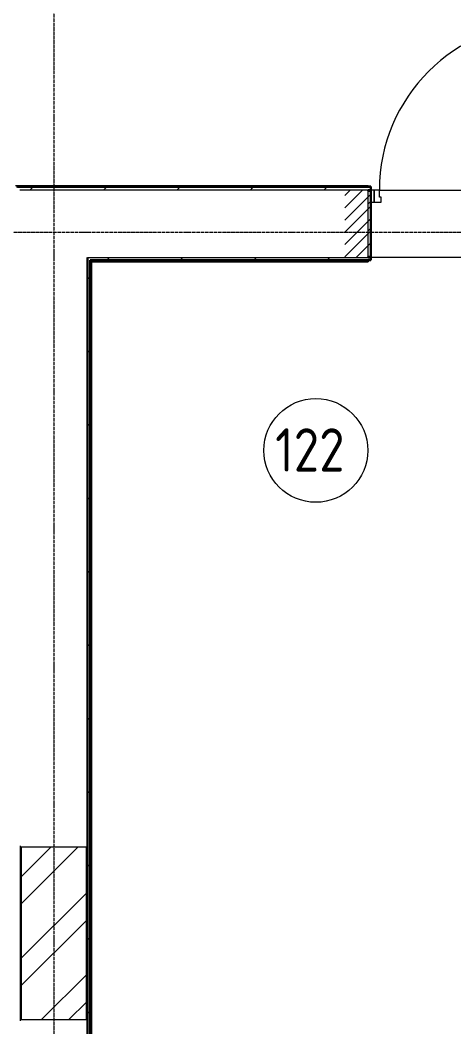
# Model space of a CAD drawing. Header units: millimetres. Extents: x -215207 to 92095, y -30385 to 123050.
# Drawn here: x -156529 to -154025, y -13999 to -8182 of the extents above; entities that cross this region are included whole.
import ezdxf

# ---------------------------------------------------------------- set-up
doc = ezdxf.new("R2010")
doc.units = ezdxf.units.MM
doc.linetypes.add('ADSK_Линия сетки', pattern=[25, 20, -2.5, 0, -2.5])
doc.linetypes.add('ADSK_Штриховая_ш2 п1_5', pattern=[4.5, 3, -1.5])
for name, color, linetype, lineweight in [('Двери', 7, 'Continuous', 9), ('Марки помещений', 7, 'Continuous', 20), ('Ограждение', 7, 'Continuous', 9), ('Оси', 7, 'Continuous', 9), ('Стены внутренние', 7, 'Continuous', 20), ('Стены наружные', 7, 'Continuous', 20), ('Стены штриховка', 7, 'Continuous', 9)]:
    doc.layers.add(name, color=color, linetype=linetype, lineweight=lineweight)
doc.styles.add('GOST Common_3', font='GOST_Common.ttf', dxfattribs={"width": 0.9, "height": 2.5})

# ---------------------------------------------------------------- blocks, each defined once
blk = doc.blocks.new('1 этаж 21082025')
at = {"layer": 'Двери', "linetype": 'Continuous', "lineweight": 18}
for p, q in [((45280, -40636.5), (45311.5, -40605)), ((45280, -40707.2), (45382.2, -40605)), ((45280, -40777.9), (45430, -40627.9)), ((45280, -40848.6), (45430, -40698.6)), ((45280, -40919.3), (45430, -40769.3)), ((45280, -40990), (45430, -40840)), ((45345.7, -40995), (45430, -40910.7)), ((45416.4, -40995), (45430, -40981.4))]:
    blk.add_line(p, q, dxfattribs=at)
at = {"layer": 'Двери', "linetype": 'ADSK_Штриховая_ш2 п1_5'}
for p, q in [((45430, -40605), (45280, -40605)), ((45430, -40995), (45430, -40605)), ((45280, -40995), (45430, -40995))]:
    blk.add_line(p, q, dxfattribs=at)
at = {"layer": 'Двери'}
for p, q in [((45450, -40605), (45430, -40605)), ((45430, -40605), (45430, -40675)), ((45480, -40605), (45450, -40605)), ((45450, -40605), (45450, -40675)), ((45450, -40675), (45450, -40605)), ((45480, -40645), (45480, -40605)), ((45490, -40645), (45480, -40645)), ((45490, -40675), (45490, -40645)), ((45430, -40675), (45450, -40675)), ((45450, -40675), (45490, -40675))]:
    blk.add_line(p, q, dxfattribs=at)
blk.add_arc((46450, -40605), 970, 90, 180, dxfattribs=at)
at = {"layer": 'Марки помещений'}
blk.add_circle((45113.1, -42109.2), 300, dxfattribs=at)
at = {"layer": 'Ограждение'}
for p, q in [((45415, -40580), (43380, -40580)), ((45415, -40580), (45415, -40585)), ((43820, -41020), (43810, -41010)), ((45415, -41010), (45415, -41020)), ((43820, -46975), (43820, -41020)), ((43820, -41020), (45415, -41020))]:
    blk.add_line(p, q, dxfattribs=at)
at = {"layer": 'Ограждение', "linetype": 'Continuous'}
for p, q in [((43736, -40585), (43736, -40580)), ((44336, -40585), (44336, -40580)), ((44936, -40585), (44936, -40580)), ((44116, -41020), (44116, -41010)), ((44716, -41020), (44716, -41010)), ((45316, -41020), (45316, -41010)), ((43810, -41280.3), (43820, -41280.3)), ((43810, -41880.3), (43820, -41880.3)), ((43810, -42480.3), (43820, -42480.3)), ((43810, -43080.3), (43820, -43080.3)), ((43810, -43680.3), (43820, -43680.3)), ((43810, -44280.3), (43820, -44280.3)), ((43810, -44880.3), (43820, -44880.3))]:
    blk.add_line(p, q, dxfattribs=at)
at = {"layer": 'Оси', "linetype": 'ADSK_Линия сетки'}
for p, q in [((43600, -29900), (43600, -59356.1)), ((62867.3, -40850), (-14072.3, -40850))]:
    blk.add_line(p, q, dxfattribs=at)
at = {"layer": 'Стены внутренние'}
for p, q in [((45415, -40605), (43405, -40605)), ((45415, -40990), (45415, -40610)), ((45480, -40605), (46410, -40605)), ((43795, -40995), (45415, -40995)), ((46580, -40995), (45430, -40995)), ((43410, -44400), (43790, -44400)), ((43790, -45400), (43410, -45400))]:
    blk.add_line(p, q, dxfattribs=at)
at = {"layer": 'Стены внутренние', "lineweight": 30}
for p, q in [((45415, -40610), (45415, -40605)), ((45415, -40995), (45415, -40990)), ((43405, -44400), (43410, -44400)), ((43790, -44400), (43795, -44400)), ((43410, -45400), (43405, -45400)), ((43795, -45400), (43790, -45400))]:
    blk.add_line(p, q, dxfattribs=at)
at = {"layer": 'Стены наружные', "lineweight": 30}
for p, q in [((45430, -40585), (43385, -40585)), ((45430, -40605), (45430, -40585)), ((45415, -40605), (45430, -40605)), ((45430, -40610), (45415, -40610)), ((45430, -40990), (45430, -40610)), ((43795, -40995), (43795, -47000)), ((43810, -41010), (45430, -41010)), ((43810, -46985), (43810, -41010)), ((45415, -40990), (45430, -40990)), ((45430, -40995), (45415, -40995)), ((45430, -41010), (45430, -40995)), ((43410, -44400), (43410, -45400)), ((43790, -45400), (43790, -44400))]:
    blk.add_line(p, q, dxfattribs=at)
at = {"layer": 'Стены наружные', "linetype": 'Continuous', "lineweight": 9}
for p, q in [((43406.8, -40590), (43411.8, -40585)), ((43462.5, -40605), (43477.5, -40590)), ((43477.5, -40590), (43482.5, -40585)), ((43548.2, -40590), (43553.2, -40585)), ((43618.9, -40590), (43623.9, -40585)), ((43689.7, -40590), (43694.7, -40585)), ((43760.4, -40590), (43765.4, -40585)), ((43831.1, -40590), (43836.1, -40585)), ((43886.8, -40605), (43901.8, -40590)), ((43901.8, -40590), (43906.8, -40585)), ((43972.5, -40590), (43977.5, -40585)), ((44043.2, -40590), (44048.2, -40585)), ((44113.9, -40590), (44118.9, -40585)), ((44184.6, -40590), (44189.6, -40585)), ((44255.3, -40590), (44260.3, -40585)), ((44311.1, -40605), (44326.1, -40590)), ((44326.1, -40590), (44331.1, -40585)), ((44396.8, -40590), (44401.8, -40585)), ((44467.5, -40590), (44472.5, -40585)), ((44538.2, -40590), (44543.2, -40585)), ((44608.9, -40590), (44613.9, -40585)), ((44679.6, -40590), (44684.6, -40585)), ((44735.3, -40605), (44750.3, -40590)), ((44750.3, -40590), (44755.3, -40585)), ((44821, -40590), (44826, -40585)), ((44891.7, -40590), (44896.7, -40585)), ((44962.4, -40590), (44967.4, -40585)), ((45033.2, -40590), (45038.2, -40585)), ((45103.9, -40590), (45108.9, -40585)), ((45159.6, -40605), (45174.6, -40590)), ((45174.6, -40590), (45179.6, -40585)), ((45245.3, -40590), (45250.3, -40585)), ((45316, -40590), (45321, -40585)), ((45386.7, -40590), (45391.7, -40585)), ((45415, -40683.7), (45430, -40668.7)), ((45415, -40840.8), (45430, -40825.8)), ((43906.1, -41010), (43921.1, -40995)), ((44330.3, -41010), (44345.3, -40995)), ((44754.6, -41010), (44769.6, -40995)), ((45178.8, -41010), (45193.8, -40995)), ((43795, -41121.1), (43810, -41106.1)), ((43795, -41545.3), (43810, -41530.3)), ((43795, -41969.6), (43810, -41954.6)), ((43795, -42393.8), (43810, -42378.8)), ((43795, -42818.1), (43810, -42803.1)), ((43795, -43242.4), (43810, -43227.4)), ((43795, -43666.6), (43810, -43651.6)), ((43795, -44090.9), (43810, -44075.9)), ((43410, -44574.5), (43584.5, -44400)), ((43410, -44731.7), (43741.7, -44400)), ((43410, -44574.5), (43584.5, -44400)), ((43410, -44731.7), (43741.7, -44400)), ((43795, -44515.2), (43810, -44500.2)), ((43410, -45046), (43790, -44666)), ((43410, -45046), (43790, -44666)), ((43410, -45203.2), (43790, -44823.2)), ((43410, -45203.2), (43790, -44823.2)), ((43795, -44939.4), (43810, -44924.4)), ((43527.5, -45400), (43790, -45137.5)), ((43527.5, -45400), (43790, -45137.5)), ((43684.6, -45400), (43790, -45294.6)), ((43684.6, -45400), (43790, -45294.6)), ((43795, -45363.7), (43810, -45348.7))]:
    blk.add_line(p, q, dxfattribs=at)
at = {"layer": 'Стены штриховка'}
blk.add_line((45430, -40590), (43390, -40590), dxfattribs=at)
at = {"layer": 'Марки помещений', "style": 'GOST Common_3', "width": 0.9}
blk.add_text('122', height=250, dxfattribs=at).set_placement((44878.2, -42231.5))

msp = doc.modelspace()

# ---------------------------------------------------------------- block references
msp.add_blockref('1 этаж 21082025', (-199934.8, 31441.4))

doc.saveas('drawing.dxf')
